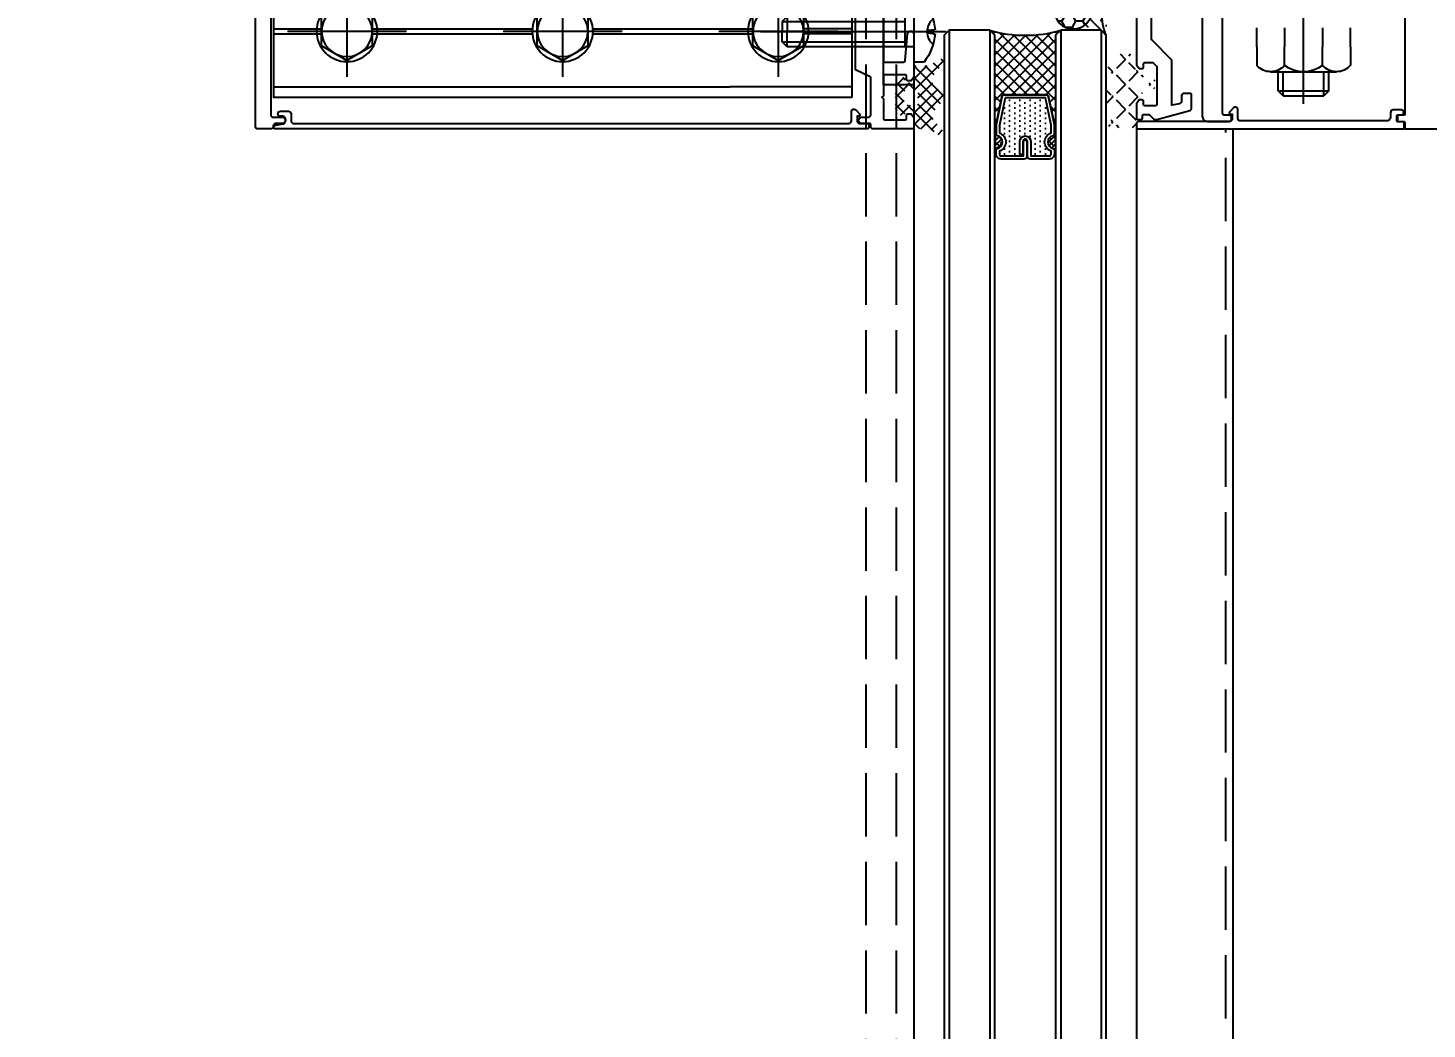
# Model space of a CAD drawing. Extents: x -8792 to 174344, y -43961 to 62816.
# Drawn here: x 95272 to 95548.3, y -10464.6 to -10266.9 of the extents above; entities that cross this region are included whole.
import ezdxf
from ezdxf.xclip import XClip

# ---------------------------------------------------------------- set-up
doc = ezdxf.new("R2010")
doc.units = 0
doc.header["$LTSCALE"] = 50
doc.header["$XCLIPFRAME"] = 0
for name, pattern in [('CENTER2', [28.575, 19.05, -3.175, 3.175, -3.175]), ('DASH', [0.35, 0.25, -0.1]), ('DOT2', [0.125, 0, -0.125]), ('HIDDEN', [0.375, 0.25, -0.125]), ('JIS_08_15', [17.25, 15, -0.75, 0.75, -0.75])]:
    doc.linetypes.add(name, pattern=pattern)
for name, color, linetype in [('#分隔线', 1, 'JIS_08_15'), ('#标注', 1, 'Continuous'), ('#玻璃', 130, 'Continuous'), ('#胶', 95, 'Continuous'), ('#虚线', 8, 'HIDDEN'), ('#轴线', 1, 'CENTER2'), ('#配件', 11, 'Continuous'), ('#铝型材', 3, 'Continuous'), ('A-FLOR-OTLN', 4, 'DOT2'), ('FIN', 3, 'Continuous'), ('XC', 3, 'Continuous'), ('吊顶', 7, 'Continuous')]:
    doc.layers.add(name, color=color, linetype=linetype)
doc.styles.add('JHZX', font='jrs.shx', dxfattribs={"width": 0.6, "bigfont": 'jhz.shx'})
doc.dimstyles.new('JZBZ-15', dxfattribs={"dimscale": 15, "dimtxt": 3, "dimasz": 1.5, "dimexe": 1, "dimexo": 1, "dimgap": 0.5, "dimtad": 1, "dimdec": 0, "dimdsep": 46, "dimtxsty": 'JHZX', "dimblk1": 'ARCHTICK', "dimblk2": 'ARCHTICK', "dimsah": 1, "dimcen": 0, "dimclrd": 1, "dimclre": 1, "dimclrt": 2, "dimadec": 3, "dimazin": 2, "dimtfac": 1, "dimtdec": 0, "dimtix": 1, "dimtmove": 0, "dimatfit": 3, "dimfxl": 0, "dimtolj": 1, "dimlwd": -1, "dimlwe": -1, "dimarcsym": 0})
pattern_1 = [(45, (-4671.38655, -3985.9669), (-0.449012806, 0.449012806), []), (135, (-4671.38655, -3985.9669), (-1.34703842, 0.449012806), [1.5875, -0.9525])]

# ---------------------------------------------------------------- blocks, each defined once
blk = doc.blocks.new('A$Cbd8d7c8c')
at = {"layer": 'A-FLOR-OTLN', "color": 8}
blk.add_lwpolyline([(-22721.25, -15689.87), (-43719.42, -33393.16, 0.413756), (-43991.61, -36560.98, 0.189672), (122158.17, -126683.04, 0.414786), (124666.02, -124719.49), (133885.17, -48361.88, 0.379931), (116453.25, -23207.95, 0.236452)], format="xyb", dxfattribs=at)
at = {"layer": '吊顶', "const_width": 3}
blk.add_lwpolyline([(36525.16, -42886.24, 0.056654), (31389.8, -41079.32), (30859.09, -40957.78, -0.112536), (21289.45, -36343.72, -0.028917), (3039.01, -19971.01, 0.413532), (-633.62, -19953.38), (-31397.94, -50352.84, 0.414781), (-31416.33, -54033.31, 0.170492), (123964.28, -129414.71, 0.412564), (126841.18, -127143.22), (136317.5, -48655.55, 1.269195), (87076.8, -54393.32)], format="xyb", dxfattribs=at)
blk = doc.blocks.new('tytutuyoyo')
at = {"layer": '#胶'}
h = blk.add_hatch(dxfattribs=at)
h.set_pattern_fill('ANSI37', color=256, style=0)
h.set_pattern_definition([(45, (-33425.6404, -31759.1121), (-1.122532015, 1.122532015), []), (135, (-33425.6404, -31759.1121), (-1.122532015, -1.122532015), [])])
edge = h.paths.add_edge_path(flags=16)
edge.add_arc((2119.84, -5796.21), 0.545, 0.7395, 85.2869, ccw=False)
edge.add_line((2120.38, -5796.2), (2120.38, -5797.86))
edge.add_arc((2119.88, -5797.86), 0.5, -89.9999, 0.0001, ccw=False)
edge.add_line((2119.88, -5798.36), (2117.78, -5798.36))
edge.add_arc((2117.78, -5797.86), 0.5, 180.0001, 270.0001, ccw=False)
edge.add_line((2117.28, -5797.86), (2117.28, -5796.2))
edge.add_arc((2117.83, -5796.21), 0.545, 94.7133, 179.2606, ccw=False)
edge.add_line((2117.78, -5795.66), (2119.88, -5795.66))
edge = h.paths.add_edge_path()
edge.add_line((2123.1, -5801.27), (2125.49, -5803.39))
edge.add_arc((2125.86, -5802.95), 0.581, 229.4112, 381.165)
edge.add_line((2126.4, -5802.74), (2125.24, -5800.94))
edge.add_arc((2126.08, -5800.4), 1, 179.9999, 212.784, ccw=False)
edge.add_line((2125.08, -5800.4), (2125.08, -5797.83))
edge.add_arc((2124.78, -5797.83), 0.3, 359.9999, 450.0008)
edge.add_line((2124.78, -5797.53), (2122.27, -5797.53))
edge.add_arc((2122.27, -5797.73), 0.2, 90.0001, 135.0001)
edge.add_line((2122.13, -5797.59), (2122.04, -5797.68))
edge.add_arc((2121.9, -5797.53), 0.2, 270.0001, 315.0001, ccw=False)
edge.add_line((2121.9, -5797.73), (2121.88, -5797.73))
edge.add_arc((2121.88, -5797.53), 0.2, 180.0001, 270.0001, ccw=False)
edge.add_line((2121.68, -5797.53), (2121.68, -5795.83))
edge.add_line((2121.68, -5795.83), (2122.33, -5795.83))
edge.add_arc((2122.33, -5795.43), 0.4, 270.0001, 405.0001)
edge.add_line((2122.62, -5795.15), (2121.48, -5794.08))
edge.add_arc((2121.13, -5794.43), 0.5, 45.0001, 90)
edge.add_line((2121.13, -5793.93), (2116.54, -5793.93))
edge.add_arc((2116.54, -5794.43), 0.5, 90, 134.9999)
edge.add_line((2116.19, -5794.08), (2115.05, -5795.15))
edge.add_arc((2115.33, -5795.43), 0.4, 134.9999, 270)
edge.add_line((2115.33, -5795.83), (2115.98, -5795.83))
edge.add_line((2115.98, -5795.83), (2115.98, -5797.53))
edge.add_arc((2115.78, -5797.53), 0.2, 269.9999, 359.9999, ccw=False)
edge.add_line((2115.78, -5797.73), (2115.77, -5797.73))
edge.add_arc((2115.77, -5797.53), 0.2, 224.9999, 269.9999, ccw=False)
edge.add_line((2115.63, -5797.68), (2115.54, -5797.59))
edge.add_arc((2115.4, -5797.73), 0.2, 44.9999, 89.9992)
edge.add_line((2115.4, -5797.53), (2112.88, -5797.53))
edge.add_arc((2112.88, -5797.83), 0.3, 89.9992, 180.0001)
edge.add_line((2112.58, -5797.83), (2112.58, -5800.4))
edge.add_arc((2111.58, -5800.4), 1, 327.216, 360, ccw=False)
edge.add_line((2112.42, -5800.94), (2111.26, -5802.74))
edge.add_arc((2111.8, -5802.95), 0.581, 158.835, 310.5888)
edge.add_line((2112.18, -5803.39), (2114.57, -5801.27))
edge.add_arc((2115.23, -5802.02), 1, 57.6141, 131.676, ccw=False)
edge.add_line((2115.77, -5801.17), (2118.3, -5803.38))
edge.add_arc((2118.83, -5802.53), 1, 237.6111, 302.3889)
edge.add_line((2119.37, -5803.38), (2121.9, -5801.17))
edge.add_arc((2122.44, -5802.02), 1, 48.324, 122.3859, ccw=False)
blk = doc.blocks.new('*U162')
at = {"layer": '#玻璃'}
h = blk.add_hatch(dxfattribs=at)
h.set_pattern_fill('ANSI37', color=95, scale=0.5, style=0)
h.set_pattern_definition([(45, (-4671.3865, -3985.9669), (-1.122532, 1.122532), []), (135, (-4671.3865, -3985.9669), (-1.122532, -1.122532), [])])
edge = h.paths.add_edge_path()
edge.add_arc((13.23, -9.9), 0.5, 101.6636, 180, ccw=False)
edge.add_line((13.13, -9.41), (18.71, -8.25))
edge.add_line((18.71, -8.25), (20.54, -8.25))
edge.add_arc((20.54, -8.55), 0.3, 50.8824, 90, ccw=False)
edge.add_line((20.73, -8.32), (20.94, -8))
edge.add_line((20.94, -8), (1, -8))
edge.add_line((1, -8), (0, -7))
edge.add_arc((-24, -14), 25, -16.2602, 16.2602, ccw=False)
edge.add_line((0, -21), (1, -20))
edge.add_line((1, -20), (20.94, -20))
edge.add_line((20.94, -20), (20.73, -19.68))
edge.add_arc((20.54, -19.45), 0.3, 270, 309.1176, ccw=False)
edge.add_line((20.54, -19.75), (18.71, -19.75))
edge.add_line((18.71, -19.75), (18.71, -19.75))
edge.add_line((18.71, -19.75), (13.13, -18.59))
edge.add_arc((13.23, -18.1), 0.5, 180, 258.3364, ccw=False)
edge.add_line((12.73, -18.1), (12.73, -17.99))
edge.add_line((12.73, -17.99), (12.73, -14))
edge.add_line((12.73, -14), (12.73, -9.9))
h = blk.add_hatch(dxfattribs=at)
h.set_pattern_fill('ANSI38', color=95, scale=0.2, style=0)
h.set_pattern_definition(pattern_1)
edge = h.paths.add_edge_path(flags=17)
edge.add_arc((22.08, -8.25), 1.17, 167.4361, 372.5639)
edge.add_line((23.22, -8), (20.94, -8))
edge = h.paths.add_edge_path(flags=17)
edge.add_arc((22.08, -8.25), 1.17, 167.4361, 372.5639)
edge.add_line((23.22, -8), (20.94, -8))
edge = h.paths.add_edge_path()
edge.add_ellipse((22.08, -19.75), major_axis=(0.827, 0.827), ratio=1, start_angle=302.4361, end_angle=507.5639)
edge.add_line((20.94, -20), (23.22, -20))
h = blk.add_hatch(dxfattribs=at)
h.set_pattern_fill('ANSI38', color=95, scale=0.2, style=0)
h.set_pattern_definition(pattern_1)
edge = h.paths.add_edge_path()
edge.add_arc((22.08, -8.25), 1.17, 167.4361, 372.5639)
edge.add_line((23.22, -8), (20.94, -8))
h = blk.add_hatch(dxfattribs=at)
h.set_pattern_fill('DOTS', color=95, scale=0.5, style=0)
h.set_pattern_definition([(180, (460.724, -235.7474), (-0.5051136, 1.0102273), [0, -1.0102273])])
edge = h.paths.add_edge_path()
edge.add_line((21.95, -15.08), (24.82, -15.08))
edge.add_line((24.82, -15.08), (24.82, -18.2))
edge.add_ellipse((24.18, -18.2), major_axis=(0.45, 0.45), ratio=1, start_angle=225, end_angle=315, ccw=False)
edge.add_line((24.18, -18.84), (23.88, -18.84))
edge.add_ellipse((22.08, -19.47), major_axis=(1.35, 1.35), ratio=1, start_angle=334.4712, end_angle=475.5288)
edge.add_line((20.28, -18.84), (18.77, -18.84))
edge.add_line((18.77, -18.84), (13.36, -17.72))
edge.add_line((13.36, -17.72), (13.36, -10.28))
edge.add_line((13.36, -10.28), (18.77, -9.16))
edge.add_line((18.77, -9.16), (20.28, -9.16))
edge.add_ellipse((22.08, -8.53), major_axis=(1.35, 1.35), ratio=1, start_angle=154.4712, end_angle=295.5288)
edge.add_line((23.88, -9.16), (24.18, -9.16))
edge.add_ellipse((24.18, -9.8), major_axis=(0.45, 0.45), ratio=1, start_angle=315, end_angle=405, ccw=False)
edge.add_line((24.82, -9.8), (24.82, -13.68))
edge.add_line((24.82, -13.68), (24.56, -13.68))
edge.add_line((24.56, -13.68), (24.56, -12.92))
edge.add_line((24.56, -12.92), (21.95, -12.92))
edge.add_ellipse((21.95, -14), major_axis=(-0.765, 0.765), ratio=1, start_angle=-45, end_angle=135)
at = {"layer": '#玻璃', "color": 8, "linetype": 'Continuous'}
for p, q in [((0, 1), (632.7, 1)), ((0, -7), (632.7, -7)), ((0, -21), (632.7, -21)), ((0, -29), (632.7, -29))]:
    blk.add_line(p, q, dxfattribs=at)
at = {"layer": '#玻璃', "color": 130}
for points in [[(632.7, -8), (1, -8), (0, -7), (0, 1), (1, 2), (632.7, 2)], [(632.7, -30), (1, -30), (0, -29), (0, -21), (1, -20), (632.7, -20)]]:
    blk.add_lwpolyline(points, dxfattribs=at)
at = {"layer": '#玻璃', "color": 95, "elevation": 0}
for points in [[(12.73, -9.9, -0.355771), (13.13, -9.41), (18.71, -8.25), (20.54, -8.25, -0.17236), (20.73, -8.32), (20.94, -8), (1, -8), (0, -7, -0.142857), (0, -21), (1, -20), (20.94, -20), (20.73, -19.68, -0.17236), (20.54, -19.75), (18.71, -19.75), (18.71, -19.75), (13.13, -18.59, -0.355771), (12.73, -18.1), (12.73, -17.99), (12.73, -14)], [(13.36, -10.01), (18.77, -8.89), (20.28, -8.89, 0.706484), (23.88, -8.89), (24.45, -8.89, -0.414214), (24.82, -9.25), (24.82, -13.68), (21.74, -13.68), (21.74, -14.32), (24.95, -14.32, 0.414214), (25.45, -13.82), (25.45, -9.25, 0.414214), (24.45, -8.25), (23.62, -8.25, 0.35849), (23.33, -8.5, -0.823747), (20.83, -8.5, 0.358491), (20.54, -8.25), (18.71, -8.25), (13.13, -9.41, 0.355771), (12.73, -9.9), (12.73, -14), (12.73, -17.99), (12.73, -18.1, 0.355771), (13.13, -18.59), (13.23, -18.62), (13.23, -18.62), (18.71, -19.75), (20.54, -19.75, 0.358491), (20.83, -19.5, -0.823747), (23.33, -19.5, 0.35849), (23.62, -19.75), (24.45, -19.75, 0.414214), (25.45, -18.75), (25.45, -14.95, 0.414214), (24.95, -14.45), (21.95, -14.45, -1), (21.95, -13.55), (24.56, -13.55), (24.56, -12.92), (21.95, -12.92, 1), (21.95, -15.08), (24.82, -15.08), (24.82, -18.75, -0.414214), (24.45, -19.11), (23.88, -19.11, 0.706484), (20.28, -19.11), (18.77, -19.11), (13.36, -17.99), (13.36, -14)]]:
    blk.add_lwpolyline(points, format="xyb", close=True, dxfattribs=at)
blk = doc.blocks.new('uytuyuio')
at = {"layer": '#胶'}
h = blk.add_hatch(dxfattribs=at)
h.set_pattern_fill('ANGLE', color=256, angle=45, style=0)
h.set_pattern_definition([(45, (-2121.0195, 5845.162), (-2.4695704, 2.4695704), [2.54, -0.9525]), (135, (-2121.0195, 5845.162), (-2.4695704, -2.4695704), [2.54, -0.9525])])
edge = h.paths.add_edge_path(flags=16)
edge.add_arc((1.01, 1.67), 0.545, 274.7133, 360.7395)
edge.add_line((1.55, 1.68), (1.55, 3.33))
edge.add_arc((1.05, 3.33), 0.5, 360.0001, 450.0001)
edge.add_line((1.05, 3.83), (-1.05, 3.83))
edge.add_arc((-1.05, 3.33), 0.5, 450.0001, 540.0001)
edge.add_line((-1.55, 3.33), (-1.55, 1.68))
edge.add_arc((-1.01, 1.67), 0.545, 539.2607, 625.2869)
edge.add_line((-1.05, 1.13), (1.05, 1.13))
edge = h.paths.add_edge_path()
edge.add_arc((6.32, 8.73), 0.3, 204.8824, 206.9078)
edge.add_line((6.05, 8.59), (6.05, 3.93))
edge.add_arc((5.75, 3.93), 0.3, 269.9995, 360, ccw=False)
edge.add_line((5.75, 3.63), (3.43, 3.63))
edge.add_arc((3.43, 3.83), 0.2, 225, 270, ccw=False)
edge.add_line((3.29, 3.69), (3.21, 3.77))
edge.add_arc((3.07, 3.63), 0.2, 405, 450)
edge.add_line((3.07, 3.83), (3.05, 3.83))
edge.add_arc((3.05, 3.63), 0.2, 450, 540)
edge.add_line((2.85, 3.63), (2.85, 2.78))
edge.add_line((2.85, 2.78), (2.85, 1.93))
edge.add_line((2.85, 1.93), (3.5, 1.93))
edge.add_arc((3.5, 1.53), 0.4, 314.9999, 449.9999, ccw=False)
edge.add_line((3.78, 1.25), (2.94, 0.47))
edge.add_arc((1.88, 1.53), 1.5, 269.9999, 314.9999, ccw=False)
edge.add_line((1.88, 0.03), (0, 0.03))
edge.add_line((0, 0.03), (-1.88, 0.03))
edge.add_arc((-1.88, 1.53), 1.5, 225.0001, 270.0001, ccw=False)
edge.add_line((-2.94, 0.47), (-3.78, 1.25))
edge.add_arc((-3.5, 1.53), 0.4, 90.0001, 225.0001, ccw=False)
edge.add_line((-3.5, 1.93), (-2.85, 1.93))
edge.add_line((-2.85, 1.93), (-2.85, 2.78))
edge.add_line((-2.85, 2.78), (-2.85, 3.63))
edge.add_arc((-3.05, 3.63), 0.2, 360, 450)
edge.add_line((-3.05, 3.83), (-3.07, 3.83))
edge.add_arc((-3.07, 3.63), 0.2, 450, 495)
edge.add_line((-3.21, 3.77), (-3.29, 3.69))
edge.add_arc((-3.43, 3.83), 0.2, 270, 315, ccw=False)
edge.add_line((-3.43, 3.63), (-8.15, 3.63))
edge.add_arc((-8.15, 3.93), 0.3, 180, 270.0017, ccw=False)
edge.add_line((-8.45, 3.93), (-8.45, 7.26))
edge.add_arc((-9.54, 7.23), 1.09, 361.7001, 388.9233)
edge.add_arc((-11.62, 4.06), 4.78, 410.5931, 438.1738)
edge.add_arc((-10.54, 9.19), 0.459, 84.305, 257.8878, ccw=False)
edge.add_arc((-11.06, 1.3), 8.37, 419.7871, 446.1552, ccw=False)
edge.add_arc((-6.63, 8.73), 0.3, 222.8409, 335.1176)
edge.add_line((-6.36, 8.6), (-5.82, 9.45))
edge.add_arc((-5.55, 9.33), 0.3, 384.8824, 515.1176, ccw=False)
edge.add_line((-5.28, 9.45), (-4.74, 8.6))
edge.add_arc((-4.47, 8.73), 0.3, 204.8824, 335.1176)
edge.add_line((-4.2, 8.6), (-3.67, 9.45))
edge.add_arc((-3.4, 9.33), 0.3, 384.8824, 515.1176, ccw=False)
edge.add_line((-3.12, 9.45), (-2.59, 8.6))
edge.add_arc((-2.31, 8.73), 0.3, 204.8824, 336.9005)
edge.add_line((-2.04, 8.61), (-1.51, 9.47))
edge.add_arc((-1.24, 9.36), 0.3, 383.0995, 516.9005, ccw=False)
edge.add_line((-0.96, 9.47), (-0.43, 8.61))
edge.add_arc((-0.16, 8.73), 0.3, 203.0995, 335.1176)
edge.add_line((0.12, 8.6), (0.65, 9.45))
edge.add_arc((0.92, 9.33), 0.3, 384.8824, 515.1176, ccw=False)
edge.add_line((1.19, 9.45), (1.73, 8.6))
edge.add_arc((2, 8.73), 0.3, 204.8824, 335.1176)
edge.add_line((2.27, 8.6), (2.81, 9.45))
edge.add_arc((3.08, 9.33), 0.3, 384.8824, 515.1176, ccw=False)
edge.add_line((3.35, 9.45), (3.89, 8.6))
edge.add_arc((4.16, 8.73), 0.3, 204.8824, 335.1176)
edge.add_line((4.43, 8.6), (4.96, 9.45))
edge.add_arc((5.24, 9.33), 0.3, 384.8824, 515.1176, ccw=False)
edge.add_line((5.51, 9.45), (6.05, 8.6))
blk = doc.blocks.new('DDGF')
at = {"layer": '#分隔线', "ltscale": 0.3}
for p, q in [((-10.42, 15.8), (26.23, 15.8)), ((-10.42, -15.8), (26.23, -15.8))]:
    blk.add_line(p, q, dxfattribs=at)
at = {"layer": '#配件', "linetype": 'ByBlock'}
for p, q in [((-6.04, 21.8), (-4, 21.8)), ((-4, 9.3), (-4, 21.8)), ((-3.96, 18.8), (21, 18.8)), ((-2.28, 18.8), (-2.28, 12.8)), ((22, 17.8), (-2.28, 17.8)), ((21, 18.8), (21, 15.8)), ((21, 18.8), (22, 17.8)), ((22, 17.8), (22, 15.8)), ((-7.85, 16.18), (-8.2, 16.18)), ((-7.85, 15.42), (-8.2, 15.42)), ((-7.85, 16.18), (-7.85, 15.42)), ((21, 12.8), (21, 15.8)), ((22, 13.8), (22, 15.8)), ((20.99, 12.8), (-4, 12.8)), ((22, 13.8), (-2.28, 13.8)), ((21, 12.8), (22, 13.8)), ((-6.04, 9.3), (-4, 9.3)), ((-6.04, -9.8), (-4, -9.8)), ((-4, -9.8), (-4, -21.8)), ((20.99, -12.8), (-4, -12.8)), ((-2.28, -18.8), (-2.28, -12.8)), ((22, -13.8), (-2.28, -13.8)), ((21, -12.8), (21, -15.8)), ((21, -12.8), (22, -13.8)), ((22, -13.8), (22, -15.8)), ((-7.85, -15.42), (-8.2, -15.42)), ((-7.85, -16.18), (-8.2, -16.18)), ((-7.85, -16.18), (-7.85, -15.42)), ((21, -18.8), (21, -15.8)), ((22, -17.8), (22, -15.8)), ((-3.96, -18.8), (21, -18.8)), ((22, -17.8), (-2.28, -17.8)), ((21, -18.8), (22, -17.8)), ((-6.04, -21.8), (-4, -21.8))]:
    blk.add_line(p, q, dxfattribs=at)
for centre, radius, start, end in [((2.33, 15.35), 10.57, 142.3868, 175.5139), ((-10.23, 15.8), 3.51, 313.6365, 46.3635), ((4.01, 16.29), 12.24, 184.0831, 214.8474), ((-7.79, 12.78), 3.4, 71.6611, 91.0223), ((-7.79, 18.82), 3.4, 268.9777, 288.3389), ((2.33, -16.25), 10.57, 142.3868, 175.5139), ((-10.23, -15.8), 3.51, 313.6365, 46.3635), ((2.33, -15.35), 10.57, 184.4861, 217.6132), ((-7.79, -18.82), 3.4, 71.6611, 91.0223), ((-7.79, -12.78), 3.4, 268.9777, 288.3389)]:
    blk.add_arc(centre, radius, start, end, dxfattribs=at)
at = {"layer": '#铝型材'}
blk.add_lwpolyline([(-63.84, -4.5), (-4, -4.5), (-4, -26.3), (2, -26.3), (2, 26.3), (-4, 26.3), (-4, 4.5), (-63.84, 4.5, 1), (-65.84, 4.5), (-80.49, 4.5), (-80.99, 4), (-81.49, 4.5), (-91.68, 4.5, 1), (-93.68, 4.5), (-99.37, 4.5, 0.414214), (-100.37, 3.5), (-100.37, -3.5, 0.414214), (-99.37, -4.5), (-93.68, -4.5, 0.999999), (-91.68, -4.5), (-81.49, -4.5), (-80.99, -4), (-80.49, -4.5), (-65.84, -4.5, 0.999999), (-63.84, -4.5)], format="xyb", dxfattribs=at)
blk = doc.blocks.new('螺栓M6-俯')
at = {"layer": '#分隔线', "ltscale": 0.6}
for p, q in [((0, 9), (0, -9)), ((11.77, 0), (-11.77, 0))]:
    blk.add_line(p, q, dxfattribs=at)
at = {"layer": '#配件'}
blk.add_lwpolyline([(-5, -2.89), (0, -5.77), (5, -2.89), (5, 2.89), (0, 5.77), (-5, 2.89)], close=True, dxfattribs=at)
for radius in [6, 5]:
    blk.add_circle((0, 0), radius, dxfattribs=at)
blk = doc.blocks.new('DSGFCV')
at = {"layer": '#配件'}
for p, q in [((-114.18, -12.5), (-104.68, -12.5)), ((-114.18, -13.5), (-104.68, -13.5)), ((-63.07, -12.5), (-94.68, -12.5)), ((-63.07, -13.5), (-94.68, -13.5)), ((-19.5, -12.5), (-51.11, -12.5)), ((-19.5, -13.5), (-51.11, -13.5)), ((0, -12.5), (-9.5, -12.5)), ((0, -13.5), (-9.5, -13.5)), ((-109.98, -17.83), (-114.18, -17.83)), ((-109.98, -22.03), (-109.98, -17.83)), ((-4.2, -17.83), (-4.2, -22.03)), ((-4.2, -17.83), (0, -17.83))]:
    blk.add_line(p, q, dxfattribs=at)
for points in [[(0, -17.83), (0, 0), (-114.18, 0)], [(-114.18, -17.83), (-114.18, 0), (-114.18, 0)], [(-114.18, -2), (-90.18, -2)], [(0, -2), (-90.18, -2)], [(-114.18, -22.03), (-114.18, -22.03), (-114.18, -26), (-114.18, -26)], [(-114.18, -22.03), (0, -22.03), (0, -26), (-114.18, -26)]]:
    blk.add_lwpolyline(points, dxfattribs=at)
at = {"layer": '#配件', "xscale": -1, "rotation": 180}
for p in [(-99.68, -13), (-57.09, -13), (-14.5, -13)]:
    blk.add_blockref('螺栓M6-俯', p, dxfattribs=at)
blk = doc.blocks.new('DSFF')
at = {"layer": '#铝型材'}
for points in [[(5.2, 98.52, 0.414214), (4.7, 99.02), (3.35, 99.02, -1), (3.35, 100.12), (120.03, 100.12, -0.414214), (120.38, 99.77), (120.38, 99.73, -0.379616), (120.07, 99.39), (118.49, 99.1, 0.362977), (118.08, 98.61), (118.08, 98.12, 0.414214), (118.58, 97.62), (119.08, 97.62, -0.414214), (119.58, 97.12), (119.58, 97.12, -0.414214), (119.08, 96.62), (117.48, 96.62, -0.414214), (116.98, 97.12), (116.98, 98.52, 0.414214), (116.48, 99.02), (6.8, 99.02, 0.414214), (6.3, 98.52), (6.3, 96.71, -0.668179), (5.45, 96.35), (4.69, 97.11, -0.668179), (4.9, 97.62), (5.2, 97.62)], [(5.2, -98.52, -0.414214), (4.7, -99.02), (3.35, -99.02, 1), (3.35, -100.12), (120.03, -100.12, 0.414214), (120.38, -99.77), (120.38, -99.73, 0.379616), (120.07, -99.39), (118.49, -99.1, -0.362977), (118.08, -98.61), (118.08, -98.12, -0.414214), (118.58, -97.62), (119.08, -97.62, 0.414214), (119.58, -97.12), (119.58, -97.12, 0.414214), (119.08, -96.62), (117.48, -96.62, 0.414214), (116.98, -97.12), (116.98, -98.52, -0.414214), (116.48, -99.02), (6.8, -99.02, -0.414214), (6.3, -98.52), (6.3, -96.71, 0.668179), (5.45, -96.35), (4.69, -97.11, 0.668179), (4.9, -97.62), (5.2, -97.62)]]:
    blk.add_lwpolyline(points, format="xyb", close=True, dxfattribs=at)
at = {"layer": 'FIN', "ltscale": 10}
blk.add_lwpolyline([(2.5, -89.92), (5.5, -88.42), (5.5, -75.62), (10, -75.62, 0.414214), (10.5, -75.12), (10.5, -72.32, 0.414214), (10, -71.82, 0.414214), (9.5, -72.32), (9.5, -72.62), (3, -72.62, -0.414214), (2.5, -72.12), (2.5, -68.12, -0.414214), (3, -67.62), (120.48, -67.62, -0.414214), (120.98, -68.12), (120.98, -72.12, -0.414214), (120.48, -72.62), (116.98, -72.62), (116.98, -72.32, 0.414214), (116.48, -71.82, 0.414214), (115.98, -72.32), (115.98, -75.12, 0.414214), (116.48, -75.62), (120.48, -75.62, -0.414214), (120.98, -76.12), (120.98, -97.32, -0.414214), (120.48, -97.82), (118.68, -97.82, 1), (118.68, -99.02), (119.98, -99.02, -0.414214), (120.48, -99.52), (120.48, -99.62, 0.414214), (120.98, -100.12), (123.48, -100.12, 0.414214), (123.98, -99.62), (123.98, 76.23), (123.98, 99.62, 0.414214), (123.48, 100.12), (120.98, 100.12, 0.414214), (120.48, 99.62), (120.48, 99.52, -0.414214), (119.98, 99.02), (118.68, 99.02, 1), (118.68, 97.82), (120.48, 97.82, -0.414214), (120.98, 97.32), (120.98, 76.12, -0.414214), (120.48, 75.62), (116.48, 75.62, 0.414214), (115.98, 75.12), (115.98, 72.32, 0.414214), (116.48, 71.82, 0.414214), (116.98, 72.32), (116.98, 72.62), (120.48, 72.62, -0.414214), (120.98, 72.12), (120.98, 68.12, -0.414214), (120.48, 67.62), (3, 67.62, -0.414214), (2.5, 68.12), (2.5, 72.12, -0.414214), (3, 72.62), (9.5, 72.62), (9.5, 72.32, 0.414214), (10, 71.82, 0.414214), (10.5, 72.32), (10.5, 75.12, 0.414214), (10, 75.62), (5.5, 75.62), (5.5, 88.42), (2.5, 89.92), (2.5, 97.32, -0.414214), (3, 97.82), (4.3, 97.82, 1), (4.3, 99.02), (2.7, 99.02, -0.414214), (2.5, 99.22), (2.5, 99.62, 0.414214), (2, 100.12), (1.45, 100.12), (-6, 100.12), (-6, 97.87), (-5.5, 97.12), (-4.9, 97.12, 0.414214), (-4.6, 97.42), (-4.6, 98.02, -0.414214), (-4.3, 98.32), (-0.3, 98.32, -0.414214), (0, 98.02), (0, 94.17), (0.3, 93.87), (0, 93.57), (0, 89.72, -0.414214), (-0.3, 89.42), (-4.3, 89.42, -0.414214), (-4.6, 89.72), (-4.6, 90.32, 0.414214), (-4.9, 90.62), (-5.5, 90.62), (-6, 89.87), (-6, 86.92), (-6, 81.38, 0.967804), (-4.8, 81.34), (-4.33, 86.56, -0.388241), (-3.93, 86.92), (0, 86.92), (0, 72.87), (-19.12, 72.87), (-21.92, 72.87), (-22.92, 72.87, -0.359508), (-23.21, 73.12, 0.263725), (-23.41, 73.34), (-24.82, 73.86, 0.087489), (-24.92, 73.87, 0.414214), (-25.22, 73.57, 0.02182), (-25.22, 73.55), (-25.01, 71.18, 0.176327), (-24.93, 71), (-24.56, 70.63, 0.198912), (-24.42, 70.57, 0.065543), (-24.37, 70.58, 0.267949), (-24.23, 70.72), (-24.18, 70.89, -0.267949), (-24.04, 71.03), (-22.06, 71.56, -0.065543), (-21.98, 71.57), (-21.82, 71.57, -0.414214), (-21.52, 71.27, -0.213422), (-21.62, 71.05, 0.213422), (-21.72, 70.83), (-21.72, 66.97, -0.414214), (-22.02, 66.67), (-22.28, 66.67), (-23.82, 67.56, 1.027165), (-24.22, 67.57), (-24.22, 66.06, 0.313955), (-23.57, 65.12, 0.313955), (-24.22, 64.19), (-24.22, 62.67, 1.027165), (-23.82, 62.69), (-22.28, 63.57), (-22.02, 63.57, -0.414214), (-21.72, 63.27), (-21.72, 59.42, 0.213422), (-21.62, 59.2, -0.213422), (-21.52, 58.97, -0.414214), (-21.82, 58.67), (-21.98, 58.67, -0.065543), (-22.06, 58.69), (-24.04, 59.22, -0.267949), (-24.18, 59.36), (-24.23, 59.53, 0.267949), (-24.37, 59.67, 0.065543), (-24.42, 59.67, 0.198912), (-24.56, 59.62), (-24.93, 59.25, 0.176327), (-25.01, 59.07), (-25.22, 56.7, 0.02182), (-25.22, 56.67, 0.414214), (-24.92, 56.37, 0.087489), (-24.82, 56.39), (-23.41, 56.91, 0.263725), (-23.21, 57.13, -0.359508), (-22.92, 57.37), (-21.92, 57.37), (-19.12, 57.37), (0, 57.37), (0, -57.38), (-19.12, -57.38), (-21.92, -57.38), (-22.92, -57.38, -0.359508), (-23.21, -57.13, 0.263725), (-23.41, -56.91), (-24.82, -56.39, 0.087489), (-24.92, -56.37, 0.414214), (-25.22, -56.67, 0.02182), (-25.22, -56.7), (-25.01, -59.07, 0.176327), (-24.93, -59.25), (-24.56, -59.62, 0.198912), (-24.42, -59.67, 0.065543), (-24.37, -59.67, 0.267949), (-24.23, -59.53), (-24.18, -59.36, -0.267949), (-24.04, -59.22), (-22.06, -58.69, -0.065543), (-21.98, -58.67), (-21.82, -58.67, -0.414214), (-21.52, -58.97, -0.213422), (-21.62, -59.2, 0.213422), (-21.72, -59.42), (-21.72, -63.27, -0.414214), (-22.02, -63.57), (-22.28, -63.57), (-23.82, -62.69, 1.027165), (-24.22, -62.67), (-24.22, -64.19, 0.313955), (-23.57, -65.12, 0.313955), (-24.22, -66.06), (-24.22, -67.57, 1.027165), (-23.82, -67.56), (-22.28, -66.67), (-22.02, -66.67, -0.414214), (-21.72, -66.97), (-21.72, -70.83, 0.213422), (-21.62, -71.05, -0.213422), (-21.52, -71.27, -0.414214), (-21.82, -71.57), (-21.98, -71.57, -0.065543), (-22.06, -71.56), (-24.04, -71.03, -0.267949), (-24.18, -70.89), (-24.23, -70.72, 0.267949), (-24.37, -70.58, 0.065543), (-24.42, -70.57, 0.198912), (-24.56, -70.63), (-24.93, -71, 0.176327), (-25.01, -71.18), (-25.22, -73.55, 0.02182), (-25.22, -73.57, 0.414214), (-24.92, -73.87, 0.087489), (-24.82, -73.86), (-23.41, -73.34, 0.263725), (-23.21, -73.12, -0.359508), (-22.92, -72.88), (-21.92, -72.88), (-19.12, -72.88), (0, -72.88), (0, -86.92), (-3.93, -86.92, -0.388241), (-4.33, -86.56), (-4.8, -81.34, 0.967804), (-6, -81.38), (-6, -86.92), (-6, -89.87), (-5.5, -90.62), (-4.9, -90.62, 0.414214), (-4.6, -90.32), (-4.6, -89.72, -0.414214), (-4.3, -89.42), (-0.3, -89.42, -0.414214), (0, -89.72), (0, -93.57), (0.3, -93.87), (0, -94.17), (0, -98.02, -0.414214), (-0.3, -98.32), (-4.3, -98.32, -0.414214), (-4.6, -98.02), (-4.6, -97.42, 0.414214), (-4.9, -97.12), (-5.5, -97.12), (-6, -97.87), (-6, -100.12), (1.45, -100.12), (2, -100.12, 0.414214), (2.5, -99.62), (2.5, -99.22, -0.414214), (2.7, -99.02), (4.3, -99.02, 1), (4.3, -97.82), (3, -97.82, -0.414214), (2.5, -97.32)], format="xyb", close=True, dxfattribs=at)
blk.add_lwpolyline([(2.5, 40.33), (5.5, 41.82), (5.5, 56.82), (2.5, 58.32), (2.5, 64.62), (120.98, 64.62), (120.98, -64.62), (2.5, -64.62), (2.5, -58.32), (5.5, -56.82), (5.5, -41.82), (2.5, -40.33)], close=True, dxfattribs=at)
at = {"layer": 'XC'}
for points in [[(0, 59.87), (-17.22, 59.87), (-17.22, 65.12), (-17.22, 70.12), (0, 70.12)], [(0, -59.88), (-17.22, -59.88), (-17.22, -65.12), (-17.22, -70.13), (0, -70.13)]]:
    blk.add_lwpolyline(points, close=True, dxfattribs=at)
blk = doc.blocks.new('ertrteyrtuty')
at = {"layer": '#胶'}
h = blk.add_hatch(dxfattribs=at)
h.set_pattern_fill('ANSI36', color=256, scale=0.875, style=0)
h.set_pattern_definition([(45, (12934.7841, -7990.7277), (0.73666163, 2.70109266), [3.47265625, -0.69453125, 0, -0.69453125])])
edge = h.paths.add_edge_path()
edge.add_line((5146.08, -1039.7), (5139.56, -1039.7))
edge.add_arc((5129.06, -1044.07), 11.37, 337.3657, 382.6343, ccw=False)
edge.add_line((5139.56, -1048.45), (5140.56, -1047.45))
edge.add_line((5140.56, -1047.45), (5143.93, -1047.45))
edge.add_line((5143.93, -1047.45), (5146.08, -1047.45))
edge.add_arc((5146.08, -1043.95), 3.5, 180, 270, ccw=False)
edge.add_arc((5147.75, -1044.64), 5.22, 108.6796, 172.3765, ccw=False)
at = {"layer": '#配件'}
h = blk.add_hatch(dxfattribs=at)
h.set_pattern_fill('HONEY', color=256, scale=0.875, style=0)
h.set_pattern_definition([(0, (12935.2841, -7990.7277), (2.08359375, 1.20296312), [1.3890625, -2.778125]), (120, (12935.2841, -7990.7277), (-2.0835935, 1.20296356), [1.3890625, -2.778125]), (60, (12935.2841, -7990.7277), (2.5e-07, 2.40592668), [-2.778125, 1.3890625])])
edge = h.paths.add_edge_path()
edge.add_arc((5146.08, -1043.45), 3.75, 90, 450, ccw=False)
at = {"layer": '#胶'}
for points in [[(5139.56, -1039.7), (5146.08, -1039.7)], [(5139.56, -1048.45), (5140.56, -1047.45), (5143.93, -1047.45), (5143.93, -1047.45), (5147.01, -1047.45), (5147.01, -1047.45), (5147.01, -1047.32)]]:
    blk.add_lwpolyline(points, dxfattribs=at)
blk.add_arc((5130.01, -1044.28), 10.42, 336.4086, 26.0796, dxfattribs=at)
at = {"layer": '#配件'}
blk.add_circle((5146.08, -1043.45), 3.75, dxfattribs=at)
blk = doc.blocks.new('A$C07a9d47b')
at = {"layer": '#轴线'}
blk.add_line((211.03, -195.06), (211.03, -13.83), dxfattribs=at)
at = {"layer": '#配件', "linetype": 'ByBlock'}
for p, q in [((201.79, -183.76), (201.79, -180.05)), ((207.26, -180.05), (207.26, -183.76)), ((214.79, -180.05), (214.79, -183.76)), ((220.27, -183.76), (220.27, -180.05)), ((201.79, -183.76), (201.79, -187.48)), ((207.26, -187.48), (207.26, -183.76)), ((214.79, -187.48), (214.79, -183.76)), ((220.27, -183.76), (220.27, -187.48)), ((217.53, -188.7), (204.53, -188.7)), ((206.03, -192.45), (206.03, -188.7)), ((207.03, -193.45), (207.03, -188.7)), ((215.03, -193.45), (215.03, -188.7)), ((216.03, -192.45), (216.03, -188.7)), ((206.03, -192.45), (207.03, -193.45)), ((216.03, -192.45), (206.03, -192.45)), ((215.03, -193.45), (216.03, -192.45)), ((215.03, -193.45), (207.03, -193.45))]:
    blk.add_line(p, q, dxfattribs=at)
for centre, radius, start, end in [((204.53, -185.03), 3.67, 221.8175, 318.1825), ((211.03, -182.29), 6.41, 234.0095, 305.9905), ((217.53, -185.03), 3.67, 221.8175, 318.1825)]:
    blk.add_arc(centre, radius, start, end, dxfattribs=at)
at = {"layer": '#铝型材', "linetype": 'ByBlock'}
for points in [[(231.03, -171.2), (231.03, -197.5, -0.414214), (230.03, -198.5), (225.73, -198.5, -0.414214), (225.23, -198), (225.23, -197.8, -0.414214), (225.73, -197.3), (226.53, -197.3, 0.414214), (227.03, -196.8), (227.03, -175.2, 0.414214)], [(191.03, -175.7), (191.03, -188.46), (191.03, -197.1, 0.414214), (191.23, -197.3), (192.3, -197.3, -0.414214), (192.5, -197.5), (192.5, -198.3, -0.414214), (192.3, -198.5), (191.23, -198.5, 0.414214), (191.03, -198.7), (191.03, -199.8, -0.414214), (190.83, -200), (14, -200)]]:
    blk.add_lwpolyline(points, format="xyb", dxfattribs=at)
at = {"layer": '#铝型材'}
blk.add_lwpolyline([(244.03, -176.13), (244.03, -187.3), (243.53, -188.05), (242.93, -188.05, -0.414214), (242.63, -187.75), (242.63, -187.15, 0.414214), (242.33, -186.85), (240.83, -186.85), (240.03, -187.65), (240.03, -195.16, 0.414214), (240.33, -195.46), (242.33, -195.46, 0.414214), (242.63, -195.16), (242.63, -194.56, -0.414214), (242.93, -194.26), (243.53, -194.26), (244.03, -195.01), (244.03, -197.81, -0.414214), (243.73, -198.11), (243.13, -198.11, -0.414214), (242.83, -197.81), (242.83, -197.41, 0.414214), (242.53, -197.11), (241.7, -197.11, 0.198912), (241.49, -197.2), (240.67, -198.03, -0.198912), (240.45, -198.11), (240.03, -198.11), (233.5, -196.36, -0.339454), (233.13, -195.88), (233.13, -193.26, -0.414214), (233.43, -192.96), (234.63, -192.96, -0.414214), (235.13, -193.46), (235.13, -194.54, 0.365046), (235.54, -195.03), (237.03, -195.29), (237.03, -186.61, -0.198912), (237.17, -186.26), (240.88, -182.55, 0.198912), (241.03, -182.2), (241.03, -165.05)], format="xyb", dxfattribs=at)
blk.add_lwpolyline([(225.41, -197.1), (225.11, -197.1), (225.11, -198, 0.414214), (225.61, -198.5), (234.53, -198.5), (243.73, -198.5), (244.03, -198.8), (244.03, -200), (229.85, -200), (191.33, -200, -0.414214), (191.13, -199.8), (191.13, -198.8, -0.414214), (191.33, -198.6), (192.4, -198.6, 0.414214), (192.6, -198.4), (192.6, -197.42, 0.414214), (192.4, -197.22), (191.76, -197.22, -1), (191.76, -196.22), (193.36, -196.22, -0.414214), (193.86, -196.72), (193.86, -197.62, 0.316221), (194.36, -198.4), (223.51, -198.4, 0.414214), (224.01, -197.9), (224.01, -196.18, -0.668179), (224.86, -195.83), (225.62, -196.59, -0.668179)], format="xyb", close=True, dxfattribs=at)
blk.add_blockref('ertrteyrtuty', (-4889.56, 866.95))
blk = doc.blocks.new('A$C72e0b4f3')
at = {"layer": '#虚线', "color": 8, "linetype": 'DASH'}
for p, q in [((-1595.62, -1022.26), (-1595.62, -1963.2)), ((-1589.62, -1022.26), (-1589.62, -1963.2)), ((-1524.52, -1963.2), (-1524.52, -1350))]:
    blk.add_line(p, q, dxfattribs=at)
at = {"layer": '#铝型材'}
for points in [[(-1586.12, -1022.26), (-1586.12, -1963.2)], [(-1542.12, -1963.2), (-1542.12, -1350), (-1523.12, -1350), (-1523.12, -1963.2)]]:
    blk.add_lwpolyline(points, dxfattribs=at)
at = {"layer": '#玻璃', "xscale": -1.000000000000002, "rotation": 90}
blk.add_blockref('*U162', (-1578.13, -1330.5), dxfattribs=at)
at = {"color": 6, "xscale": -1}
for name, p in [('DSFF', (-1592.15, -1249.87)), ('DDGF', (-1590.15, -1315))]:
    blk.add_blockref(name, p, dxfattribs=at)
at = {"color": 6, "ltscale": 10, "xscale": -1}
blk.add_blockref('A$C07a9d47b', (-1298.13, -1150), dxfattribs=at)
at = {"color": 6, "rotation": 180}
blk.add_blockref('DSGFCV', (-1712.58, -1343.7), dxfattribs=at)
at = {"lineweight": 0, "rotation": 90}
for name, p in [('tytutuyoyo', (-7383.69, -3462.57)), ('uytuyuio', (-1538.53, -1341.3))]:
    blk.add_blockref(name, p, dxfattribs=at)
blk = doc.blocks.new('_ARCHTICK')
at = {"color": 0, "linetype": 'ByBlock', "const_width": 0.15}
blk.add_lwpolyline([(-0.5, -0.5), (0.5, 0.5)], dxfattribs=at)
blk = doc.blocks.new('*D315')
at = {"layer": '#标注', "color": 1, "ltscale": 10, "transparency": 16777216}
for p, q in [((95563.89, -10186.81), (95624.16, -10186.81)), ((95609.16, -10186.81), (95609.16, -10900.01)), ((95524.93, -10900.01), (95624.16, -10900.01))]:
    blk.add_line(p, q, dxfattribs=at)
at = {"layer": 'Defpoints', "color": 0, "ltscale": 10, "transparency": 16777216}
for p in [(95548.89, -10186.81), (95509.93, -10900.01), (95609.16, -10900.01)]:
    blk.add_point(p, dxfattribs=at)
at = {"layer": '#标注', "color": 1, "ltscale": 10, "transparency": 16777216, "xscale": 22.5, "yscale": 22.5, "zscale": 22.5}
for p, rotation in [((95609.16, -10186.81), 90), ((95609.16, -10900.01), 270)]:
    blk.add_blockref('_ARCHTICK', p, dxfattribs=dict(at, rotation=rotation))
at = {"layer": '#标注', "color": 2, "ltscale": 10, "transparency": 16777216, "insert": (95579.16, -10543.41), "char_height": 45, "attachment_point": 5, "rotation": 90, "style": 'JHZX'}
blk.add_mtext('\\A1;DIM', dxfattribs=at)

msp = doc.modelspace()

# ---------------------------------------------------------------- block references
at = {"ltscale": 10}
ref = msp.add_blockref('A$Cbd8d7c8c', (-20242.468, 78224.561), dxfattribs=at)
XClip(ref).set_block_clipping_path([(33737.5024453482, -58253.8739175466), (58527.5008306247, -28195.842069268)])
ref = msp.add_blockref('A$Cbd8d7c8c', (22321.982, 94074.685), dxfattribs=at)
XClip(ref).set_block_clipping_path([(76291.0063025201, -72283.9918497168), (103268.9259821397, -47877.3086105986)])
ref = msp.add_blockref('A$C72e0b4f3', (97033.054, -8936.81), dxfattribs=at)
XClip(ref).set_block_clipping_path([(-2823.889841313, -2118.0011099379), (-254.0148247246, 1437.8975418743)])

# ---------------------------------------------------------------- next in the draw order: dimensions: what is measured, and where the dimension line sits
at = {"layer": '#标注', "ltscale": 10}
dim = msp.add_linear_dim(base=(95609.156, -10900.011), p1=(95548.892, -10186.81), p2=(95509.929, -10900.011), angle=90, text='DIM', dimstyle='JZBZ-15', override={"dimtmove": 1}, dxfattribs=at)
dim.commit()
dim.dimension.update_dxf_attribs({"geometry": '*D315', "text_midpoint": (95579.156, -10543.41)})

doc.saveas('drawing.dxf')
